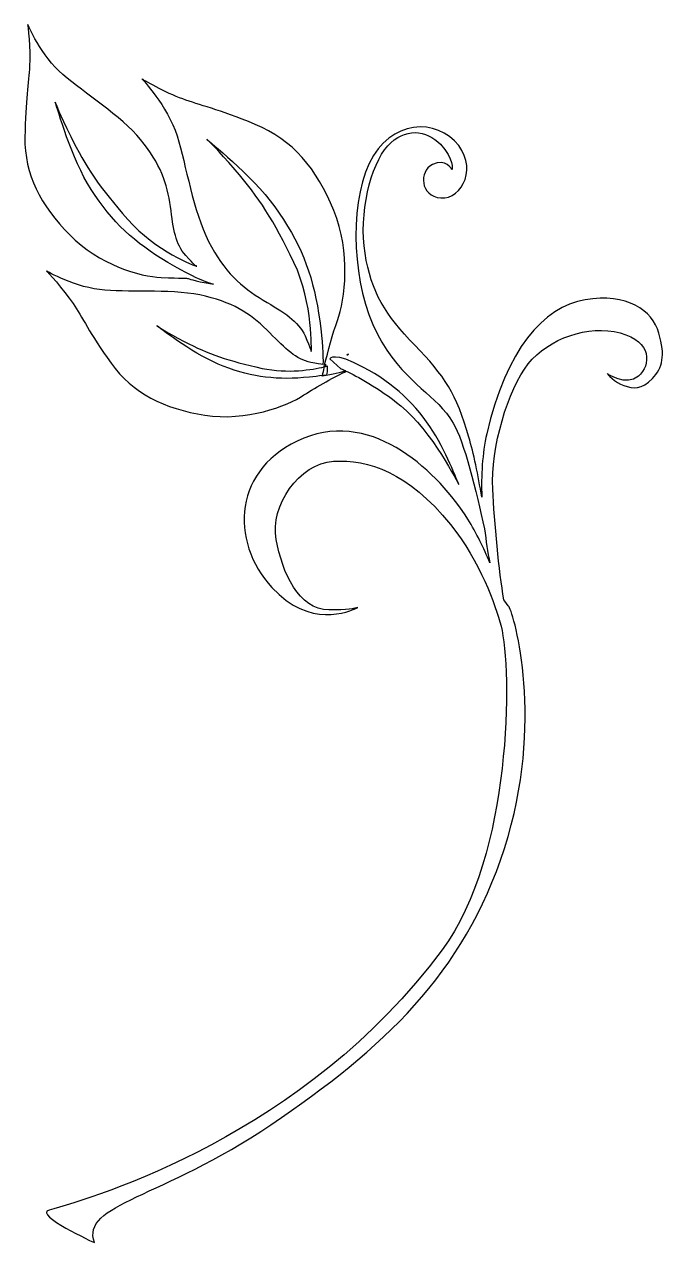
# Model space of a CAD drawing. Header units: centimetres. Extents: x -4.7 to 4.7, y -8.9 to 8.9.
import ezdxf

# ---------------------------------------------------------------- set-up
doc = ezdxf.new("R2010")
doc.units = ezdxf.units.CM
doc.header["$MEASUREMENT"] = 0
doc.layers.add('Camada 1', color=7, linetype='Continuous')

msp = doc.modelspace()

# ---------------------------------------------------------------- linework, layer by layer
at = {"layer": 'Camada 1'}
for points, knots in [([(-2.53663, 6.25643), (-2.49496, 5.91869), (-2.46376, 5.70443), (-2.31348, 5.5393), (-2.31348, 5.5393), (-2.18553, 5.39941), (-2.16021, 5.3801), (-2.15277, 5.3801), (-2.15277, 5.3801), (-2.16764, 5.38306), (-2.75385, 5.5988), (-3.16306, 6.06598), (-3.16306, 6.06598), (-3.57369, 6.53464), (-3.78496, 6.84708), (-3.99771, 7.28158), (-3.99771, 7.28158), (-4.17032, 7.62824), (-4.21348, 7.74873), (-4.22538, 7.78744), (-4.22538, 7.78744), (-4.19114, 7.68476), (-3.98882, 6.95871), (-3.70016, 6.50789), (-3.70016, 6.50789), (-3.39218, 6.02582), (-3.06336, 5.72673), (-2.57534, 5.43659), (-2.57534, 5.43659), (-2.18997, 5.20749), (-1.98762, 5.13457), (-1.90878, 5.11674), (-1.90878, 5.11674), (-2.55304, 5.23871), (-2.02633, 5.1926), (-2.67501, 5.21641), (-2.67501, 5.21641), (-2.97857, 5.22832), (-3.59155, 5.40683), (-4.01258, 5.83982), (-4.01258, 5.83982), (-4.43962, 6.27281), (-4.67766, 6.72514), (-4.67025, 7.27264), (-4.67025, 7.27264), (-4.66279, 7.82319), (-4.6122, 8.06864), (-4.60178, 8.31415), (-4.60178, 8.31415), (-4.5854, 8.55518), (-4.62858, 8.92565), (-4.62858, 8.92565), (-4.62858, 8.92565), (-4.62858, 8.92565), (-4.43366, 8.46146), (-4.11227, 8.19066), (-4.11227, 8.19066), (-3.79236, 7.91391), (-3.27013, 7.59103), (-2.97406, 7.23697), (-2.97406, 7.23697), (-2.68244, 6.88579), (-2.58423, 6.58525), (-2.53663, 6.25643)], [0, 0, 0, 0, 0.05882353, 0.05882353, 0.05882353, 0.05882353, 0.11764706, 0.11764706, 0.11764706, 0.11764706, 0.17647059, 0.17647059, 0.17647059, 0.17647059, 0.23529412, 0.23529412, 0.23529412, 0.23529412, 0.29411765, 0.29411765, 0.29411765, 0.29411765, 0.35294118, 0.35294118, 0.35294118, 0.35294118, 0.41176471, 0.41176471, 0.41176471, 0.41176471, 0.47058824, 0.47058824, 0.47058824, 0.47058824, 0.52941176, 0.52941176, 0.52941176, 0.52941176, 0.58823529, 0.58823529, 0.58823529, 0.58823529, 0.64705882, 0.64705882, 0.64705882, 0.64705882, 0.70588235, 0.70588235, 0.70588235, 0.70588235, 0.76470588, 0.76470588, 0.76470588, 0.76470588, 0.82352941, 0.82352941, 0.82352941, 0.82352941, 0.88235294, 0.88235294, 0.88235294, 0.88235294, 1, 1, 1, 1]), ([(-0.27957, 3.93836), (-0.26168, 3.93389), (-0.25727, 3.93389), (-0.25727, 3.93389), (-0.25727, 3.93389), (-0.25727, 3.93389), (-0.26616, 3.93389), (-0.27957, 3.93093), (-0.27957, 3.93093), (-0.28253, 3.9235), (-0.28552, 3.91159), (-0.287, 3.90564), (-0.287, 3.90564), (-0.45361, 3.86844), (-0.81963, 3.80446), (-1.19312, 3.88479), (-1.19312, 3.88479), (-1.69451, 3.99491), (-1.98465, 4.09609), (-2.3358, 4.27762), (-2.3358, 4.27762), (-2.60509, 4.42044), (-2.69585, 4.48146), (-2.72561, 4.50228), (-2.72561, 4.50228), (-2.72857, 4.50524), (-2.73603, 4.50826), (-2.73603, 4.50826), (-2.73603, 4.50826), (-2.73603, 4.50826), (-2.73603, 4.50524), (-2.72561, 4.50228), (-2.72561, 4.50228), (-2.64973, 4.44127), (-2.16766, 4.06932), (-1.76298, 3.91758), (-1.76298, 3.91758), (-1.32406, 3.74944), (-0.96844, 3.71078), (-0.50129, 3.75687), (-0.50129, 3.75687), (-0.42988, 3.76285), (-0.36887, 3.77028), (-0.31383, 3.78068), (-0.31383, 3.78068), (-0.31383, 3.77922), (-0.31679, 3.77174), (-0.31679, 3.77028), (-0.31679, 3.77028), (-0.15164, 3.79706), (-0.04004, 3.82386), (0.02693, 3.84913), (0.02693, 3.84913), (-0.01921, 3.86995), (-0.04001, 3.8789), (-0.04001, 3.8789), (-0.04001, 3.8789), (-0.04001, 3.8789), (-0.2022, 4.02471), (-0.2022, 4.02471), (-0.2022, 4.02471), (-0.2022, 4.02471), (-0.14717, 4.1333), (0.29178, 3.89972), (0.29178, 3.89972), (0.72771, 3.67059), (1.08037, 3.33436), (1.30651, 2.96685), (1.30651, 2.96685), (1.53561, 2.59339), (1.6874, 2.18122), (1.6874, 2.18122), (1.6874, 2.18122), (1.6874, 2.18122), (1.28865, 2.97277), (0.83788, 3.33581), (0.83788, 3.33581), (0.50903, 3.60516), (0.18613, 3.77176), (0.03889, 3.84619), (0.03889, 3.84619), (-0.10695, 3.77031), (-0.40154, 3.61854), (-0.58156, 3.49503), (-0.58156, 3.49503), (-0.83154, 3.3284), (-1.42966, 3.1067), (-2.03222, 3.19748), (-2.03222, 3.19748), (-2.62888, 3.29268), (-3.09161, 3.5203), (-3.40702, 3.96223), (-3.40702, 3.96223), (-3.72687, 4.40411), (-3.82808, 4.63623), (-3.96495, 4.83557), (-3.96495, 4.83557), (-4.10034, 5.04091), (-4.3518, 5.31171), (-4.3518, 5.31171), (-4.3518, 5.31171), (-4.3518, 5.31171), (-3.9263, 5.05877), (-3.4978, 5.03199), (-3.4978, 5.03199), (-3.08116, 4.9963), (-2.46521, 5.05284), (-2.02333, 4.94121), (-2.02333, 4.94121), (-1.57399, 4.83556), (-1.3166, 4.64961), (-1.083, 4.40707), (-1.083, 4.40707), (-0.85091, 4.17051), (-0.69615, 4.01578), (-0.48189, 3.97112), (-0.48189, 3.97112), (-0.39262, 3.95329), (-0.33756, 3.94437), (-0.30332, 3.9399), (-0.30332, 3.9399), (-0.29885, 4.07082), (-0.3093, 4.27317), (-0.34946, 4.57966), (-0.34946, 4.57966), (-0.43429, 5.19265), (-0.59497, 5.64794), (-0.94311, 6.16129), (-0.94311, 6.16129), (-1.26151, 6.63889), (-1.89386, 7.1507), (-1.99205, 7.22658), (-1.99205, 7.22658), (-2.00247, 7.23703), (-2.00695, 7.24145), (-2.00695, 7.24145), (-2.00695, 7.24145), (-2.00695, 7.24145), (-1.99801, 7.23552), (-1.99205, 7.22658), (-1.99205, 7.22658), (-1.9608, 7.19978), (-1.85074, 7.10014), (-1.59184, 6.79364), (-1.59184, 6.79364), (-1.24516, 6.3934), (-1.02195, 6.05119), (-0.72885, 5.43667), (-0.72885, 5.43667), (-0.44167, 4.82813), (-0.47443, 4.14077), (-0.47443, 4.13034), (-0.47443, 4.13034), (-0.47443, 4.13627), (-0.48186, 4.17201), (-0.56521, 4.36098), (-0.56521, 4.36098), (-0.66935, 4.57966), (-0.86874, 4.70319), (-1.17968, 4.88618), (-1.17968, 4.88618), (-1.49509, 5.07213), (-1.7525, 5.30277), (-1.97867, 5.74616), (-1.97867, 5.74616), (-2.20629, 6.19103), (-2.30601, 6.85611), (-2.44137, 7.29056), (-2.44137, 7.29056), (-2.58274, 7.73395), (-2.95469, 8.12524), (-2.95469, 8.12524), (-2.95469, 8.12524), (-2.95469, 8.12524), (-2.60504, 7.91696), (-2.35805, 7.83364), (-2.35805, 7.83364), (-2.10807, 7.73992), (-1.84174, 7.68484), (-1.29569, 7.46018), (-1.29569, 7.46018), (-0.74668, 7.23703), (-0.39404, 6.8115), (-0.14261, 6.19698), (-0.14261, 6.19698), (0.10438, 5.58547), (0.02551, 4.89364), (-0.09205, 4.5886), (-0.09205, 4.5886), (-0.15755, 4.40109), (-0.23047, 4.12582), (-0.27957, 3.93836)], [0, 0, 0, 0, 0.02040816, 0.02040816, 0.02040816, 0.02040816, 0.04081633, 0.04081633, 0.04081633, 0.04081633, 0.06122449, 0.06122449, 0.06122449, 0.06122449, 0.08163265, 0.08163265, 0.08163265, 0.08163265, 0.10204082, 0.10204082, 0.10204082, 0.10204082, 0.12244898, 0.12244898, 0.12244898, 0.12244898, 0.14285714, 0.14285714, 0.14285714, 0.14285714, 0.16326531, 0.16326531, 0.16326531, 0.16326531, 0.18367347, 0.18367347, 0.18367347, 0.18367347, 0.20408163, 0.20408163, 0.20408163, 0.20408163, 0.2244898, 0.2244898, 0.2244898, 0.2244898, 0.24489796, 0.24489796, 0.24489796, 0.24489796, 0.26530612, 0.26530612, 0.26530612, 0.26530612, 0.28571429, 0.28571429, 0.28571429, 0.28571429, 0.30612245, 0.30612245, 0.30612245, 0.30612245, 0.32653061, 0.32653061, 0.32653061, 0.32653061, 0.34693878, 0.34693878, 0.34693878, 0.34693878, 0.36734694, 0.36734694, 0.36734694, 0.36734694, 0.3877551, 0.3877551, 0.3877551, 0.3877551, 0.40816327, 0.40816327, 0.40816327, 0.40816327, 0.42857143, 0.42857143, 0.42857143, 0.42857143, 0.44897959, 0.44897959, 0.44897959, 0.44897959, 0.46938776, 0.46938776, 0.46938776, 0.46938776, 0.48979592, 0.48979592, 0.48979592, 0.48979592, 0.51020408, 0.51020408, 0.51020408, 0.51020408, 0.53061224, 0.53061224, 0.53061224, 0.53061224, 0.55102041, 0.55102041, 0.55102041, 0.55102041, 0.57142857, 0.57142857, 0.57142857, 0.57142857, 0.59183673, 0.59183673, 0.59183673, 0.59183673, 0.6122449, 0.6122449, 0.6122449, 0.6122449, 0.63265306, 0.63265306, 0.63265306, 0.63265306, 0.65306122, 0.65306122, 0.65306122, 0.65306122, 0.67346939, 0.67346939, 0.67346939, 0.67346939, 0.69387755, 0.69387755, 0.69387755, 0.69387755, 0.71428571, 0.71428571, 0.71428571, 0.71428571, 0.73469388, 0.73469388, 0.73469388, 0.73469388, 0.75510204, 0.75510204, 0.75510204, 0.75510204, 0.7755102, 0.7755102, 0.7755102, 0.7755102, 0.79591837, 0.79591837, 0.79591837, 0.79591837, 0.81632653, 0.81632653, 0.81632653, 0.81632653, 0.83673469, 0.83673469, 0.83673469, 0.83673469, 0.85714286, 0.85714286, 0.85714286, 0.85714286, 0.87755102, 0.87755102, 0.87755102, 0.87755102, 0.89795918, 0.89795918, 0.89795918, 0.89795918, 0.91836735, 0.91836735, 0.91836735, 0.91836735, 0.93877551, 0.93877551, 0.93877551, 0.93877551, 0.95918367, 0.95918367, 0.95918367, 0.95918367, 1, 1, 1, 1]), ([(4.52328, 3.7345), (4.36704, 3.56789), (4.24052, 3.58871), (4.10516, 3.63332), (4.10516, 3.63332), (3.97274, 3.67499), (3.8582, 3.80892), (3.8582, 3.80892), (3.8582, 3.80892), (3.8582, 3.80892), (4.1394, 3.61252), (4.31791, 3.77024), (4.31791, 3.77024), (4.49944, 3.92941), (4.52473, 4.28208), (4.05161, 4.40405), (4.05161, 4.40405), (3.58295, 4.52904), (3.00267, 4.32372), (2.70361, 3.95026), (2.70361, 3.95026), (2.40307, 3.57381), (2.15314, 2.71534), (2.18437, 2.1172), (2.18437, 2.1172), (2.20818, 1.62325), (2.27512, 0.91356), (2.34656, 0.49245), (2.34656, 0.49245), (2.34804, 0.49099), (2.42239, 0.38984), (2.42239, 0.38984), (2.42239, 0.38984), (2.49534, 0.28565), (2.95058, -1.30188), (2.3555, -3.14833), (2.3555, -3.14833), (1.75886, -4.99623), (0.58044, -6.07938), (-1.06511, -7.19825), (-1.06511, -7.19825), (-2.67052, -8.28881), (-3.85038, -8.35279), (-3.65102, -8.92566), (-3.65102, -8.92566), (-3.65102, -8.92566), (-4.54669, -8.51352), (-4.31608, -8.44952), (-4.31608, -8.44952), (-3.63314, -8.25759), (-0.57265, -7.35743), (1.44191, -4.63616), (1.44191, -4.63616), (2.4745, -3.24051), (2.4641, -0.5252), (2.30641, 0.1071), (2.30641, 0.1071), (2.21714, 0.42105), (2.00587, 1.05042), (1.56394, 1.59795), (1.56394, 1.59795), (0.94495, 2.36416), (0.35583, 2.55463), (-0.14863, 2.52341), (-0.14863, 2.52341), (-0.65298, 2.49513), (-1.08147, 1.86875), (-0.98776, 1.37919), (-0.98776, 1.37919), (-0.90296, 0.88971), (-0.65745, 0.34959), (-0.21706, 0.3452), (-0.21706, 0.3452), (0.05816, 0.3452), (0.16383, 0.36602), (0.20847, 0.38235), (0.20847, 0.38235), (0.07602, 0.31546), (-0.50127, 0.07141), (-1.05031, 0.67249), (-1.05031, 0.67249), (-1.67518, 1.35244), (-1.62461, 2.43861), (-0.58456, 2.8611), (-0.58456, 2.8611), (0.45245, 3.28367), (1.39725, 2.3404), (1.81981, 1.67534), (1.81981, 1.67534), (1.94477, 1.47), (2.0519, 1.25132), (2.14117, 1.03555), (2.14117, 1.03555), (2.10992, 1.19173), (2.08611, 1.35691), (2.06232, 1.53545), (2.06232, 1.53545), (1.94477, 2.06808), (1.76321, 2.82543), (1.60406, 3.08435), (1.60406, 3.08435), (1.3571, 3.5039), (0.95086, 3.62444), (0.56105, 4.26865), (0.56105, 4.26865), (0.16679, 4.90995), (0.06117, 6.03474), (0.32001, 6.76081), (0.32001, 6.76081), (0.57594, 7.48095), (1.26037, 7.58062), (1.62343, 7.21761), (1.62343, 7.21761), (1.9894, 6.85603), (1.73503, 6.35613), (1.42555, 6.38142), (1.42555, 6.38142), (1.11607, 6.41119), (1.10117, 6.76978), (1.29905, 6.87093), (1.29905, 6.87093), (1.49847, 6.9706), (1.5862, 6.79653), (1.5862, 6.79653), (1.5862, 6.79653), (1.5862, 6.79653), (1.62343, 6.9557), (1.41808, 7.16851), (1.41808, 7.16851), (1.21128, 7.38422), (0.89291, 7.41547), (0.64595, 7.1447), (0.64595, 7.1447), (0.39296, 6.87393), (0.22037, 6.14039), (0.31263, 5.57207), (0.31263, 5.57207), (0.4019, 5.00073), (0.61172, 4.66743), (1.04468, 4.22259), (1.04468, 4.22259), (1.47317, 3.78066), (1.65619, 3.50541), (1.8347, 2.87602), (1.8347, 2.87602), (1.90315, 2.64692), (1.97006, 2.31809), (2.02364, 1.99821), (2.02364, 1.99821), (2.01322, 2.31664), (2.02967, 2.63353), (2.09656, 2.92811), (2.09656, 2.92811), (2.38223, 4.16154), (2.92079, 4.78345), (3.5383, 4.8891), (3.5383, 4.8891), (4.14835, 4.99324), (4.52475, 4.73585), (4.61703, 4.40108), (4.61703, 4.40108), (4.71666, 4.06335), (4.67205, 3.90116), (4.52328, 3.7345)], [0, 0, 0, 0, 0.02380952, 0.02380952, 0.02380952, 0.02380952, 0.04761905, 0.04761905, 0.04761905, 0.04761905, 0.07142857, 0.07142857, 0.07142857, 0.07142857, 0.0952381, 0.0952381, 0.0952381, 0.0952381, 0.11904762, 0.11904762, 0.11904762, 0.11904762, 0.14285714, 0.14285714, 0.14285714, 0.14285714, 0.16666667, 0.16666667, 0.16666667, 0.16666667, 0.19047619, 0.19047619, 0.19047619, 0.19047619, 0.21428571, 0.21428571, 0.21428571, 0.21428571, 0.23809524, 0.23809524, 0.23809524, 0.23809524, 0.26190476, 0.26190476, 0.26190476, 0.26190476, 0.28571429, 0.28571429, 0.28571429, 0.28571429, 0.30952381, 0.30952381, 0.30952381, 0.30952381, 0.33333333, 0.33333333, 0.33333333, 0.33333333, 0.35714286, 0.35714286, 0.35714286, 0.35714286, 0.38095238, 0.38095238, 0.38095238, 0.38095238, 0.4047619, 0.4047619, 0.4047619, 0.4047619, 0.42857143, 0.42857143, 0.42857143, 0.42857143, 0.45238095, 0.45238095, 0.45238095, 0.45238095, 0.47619048, 0.47619048, 0.47619048, 0.47619048, 0.5, 0.5, 0.5, 0.5, 0.52380952, 0.52380952, 0.52380952, 0.52380952, 0.54761905, 0.54761905, 0.54761905, 0.54761905, 0.57142857, 0.57142857, 0.57142857, 0.57142857, 0.5952381, 0.5952381, 0.5952381, 0.5952381, 0.61904762, 0.61904762, 0.61904762, 0.61904762, 0.64285714, 0.64285714, 0.64285714, 0.64285714, 0.66666667, 0.66666667, 0.66666667, 0.66666667, 0.69047619, 0.69047619, 0.69047619, 0.69047619, 0.71428571, 0.71428571, 0.71428571, 0.71428571, 0.73809524, 0.73809524, 0.73809524, 0.73809524, 0.76190476, 0.76190476, 0.76190476, 0.76190476, 0.78571429, 0.78571429, 0.78571429, 0.78571429, 0.80952381, 0.80952381, 0.80952381, 0.80952381, 0.83333333, 0.83333333, 0.83333333, 0.83333333, 0.85714286, 0.85714286, 0.85714286, 0.85714286, 0.88095238, 0.88095238, 0.88095238, 0.88095238, 0.9047619, 0.9047619, 0.9047619, 0.9047619, 0.92857143, 0.92857143, 0.92857143, 0.92857143, 0.95238095, 0.95238095, 0.95238095, 0.95238095, 1, 1, 1, 1]), ([(0.04777, 4.07973), (0.05968, 4.09015), (0.07007, 4.09161), (0.07007, 4.09161), (0.07007, 4.09161), (0.07007, 4.09013), (0.05968, 4.09013), (0.04777, 4.07973)], [0, 0, 0, 0, 0.33333333, 0.33333333, 0.33333333, 0.33333333, 1, 1, 1, 1]), ([(-0.23494, 3.91754), (-0.23494, 3.85356), (-0.23939, 3.81488), (-0.24536, 3.79104), (-0.24536, 3.79104), (-0.26618, 3.78509), (-0.28849, 3.78509), (-0.31381, 3.78062), (-0.31381, 3.78062), (-0.30638, 3.8089), (-0.29592, 3.85354), (-0.28703, 3.90561), (-0.28703, 3.90561), (-0.26616, 3.91011), (-0.24832, 3.91159), (-0.23494, 3.91754)], [0, 0, 0, 0, 0.2, 0.2, 0.2, 0.2, 0.4, 0.4, 0.4, 0.4, 0.6, 0.6, 0.6, 0.6, 1, 1, 1, 1])]:
    msp.add_open_spline(points, degree=3, knots=knots, dxfattribs=at)

doc.saveas('drawing.dxf')
